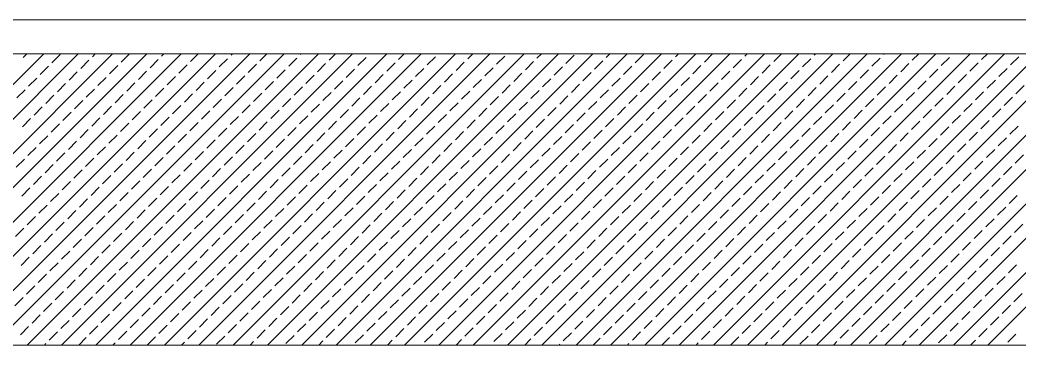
# Model space of a CAD drawing. Header units: millimetres. Extents: x -16104 to 67872, y -88009 to 12107.
# Drawn here: x 1207.3 to 1233.04, y 10338.74 to 10347.11 of the extents above; entities that cross this region are included whole.
import ezdxf

# ---------------------------------------------------------------- set-up
doc = ezdxf.new("R2010")
doc.units = ezdxf.units.MM
doc.layers.get('0').update_dxf_attribs({"color": 241})
doc.layers.add('TARAMA', color=8, linetype='Continuous', lineweight=15)

# ---------------------------------------------------------------- blocks, each defined once
blk = doc.blocks.new('UYH')
at = {"layer": 'TARAMA'}
for p, q in [((63928.57, 3038.45), (64379.37, 3038.45)), ((63928.57, 3038.45), (64327.37, 3038.45)), ((63512.4, 3034.97), (64576.9, 3034.97)), ((63953.89, 3004.97), (63983.89, 3034.97)), ((63957.43, 3004.97), (63987.43, 3034.97)), ((63960.97, 3004.97), (63990.97, 3034.97)), ((63964.5, 3004.97), (63994.5, 3034.97)), ((63968.04, 3004.97), (63998.04, 3034.97)), ((63971.57, 3004.97), (64001.57, 3034.97)), ((63975.11, 3004.97), (64005.11, 3034.97)), ((63978.64, 3004.97), (64008.64, 3034.97)), ((63981.75, 3034.6), (63982.12, 3034.97)), ((63982.18, 3004.97), (64012.18, 3034.97)), ((63984.72, 3034.03), (63985.57, 3034.88)), ((63985.71, 3004.97), (64015.71, 3034.97)), ((63987.69, 3033.46), (63988.54, 3034.31)), ((63988.89, 3034.67), (63989.19, 3034.97)), ((63989.25, 3004.97), (64019.25, 3034.97)), ((63991.86, 3034.1), (63992.71, 3034.95)), ((63992.78, 3004.97), (64022.78, 3034.97)), ((63994.83, 3033.53), (63995.68, 3034.38)), ((63996.03, 3034.74), (63996.27, 3034.97)), ((63996.32, 3004.97), (64026.32, 3034.97)), ((63999, 3034.17), (63999.8, 3034.97)), ((63999.86, 3004.97), (64029.86, 3034.97)), ((64001.97, 3033.61), (64002.82, 3034.45)), ((64003.18, 3034.81), (64003.34, 3034.97)), ((64003.39, 3004.97), (64033.39, 3034.97)), ((64006.15, 3034.24), (64006.87, 3034.97)), ((64006.93, 3004.97), (64036.93, 3034.97)), ((64009.12, 3033.68), (64009.96, 3034.52)), ((64010.32, 3034.88), (64010.41, 3034.97)), ((64010.46, 3004.97), (64040.46, 3034.97)), ((64013.29, 3034.31), (64013.94, 3034.97)), ((64014, 3004.97), (64044, 3034.97)), ((64016.26, 3033.75), (64017.11, 3034.6)), ((64017.46, 3034.95), (64017.48, 3034.97)), ((64017.53, 3004.97), (64047.53, 3034.97)), ((64020.43, 3034.38), (64021.01, 3034.97)), ((64021.07, 3004.97), (64051.07, 3034.97)), ((64023.4, 3033.82), (64024.25, 3034.67)), ((64024.6, 3004.97), (64054.6, 3034.97)), ((64026.37, 3033.25), (64027.22, 3034.1)), ((64027.57, 3034.45), (64028.09, 3034.97)), ((64028.14, 3004.97), (64058.14, 3034.97)), ((64030.54, 3033.89), (64031.39, 3034.74)), ((64031.68, 3004.97), (64061.68, 3034.97)), ((64033.51, 3033.32), (64034.36, 3034.17)), ((64034.71, 3034.52), (64035.16, 3034.97)), ((64035.21, 3004.97), (64065.21, 3034.97)), ((64037.68, 3033.96), (64038.53, 3034.81)), ((64038.75, 3004.97), (64068.75, 3034.97)), ((64040.65, 3033.39), (64041.5, 3034.24)), ((64041.85, 3034.6), (64042.23, 3034.97)), ((64042.28, 3004.97), (64072.28, 3034.97)), ((64044.82, 3034.03), (64045.67, 3034.88)), ((64045.82, 3004.97), (64075.82, 3034.97)), ((64047.79, 3033.46), (64048.64, 3034.31)), ((64049, 3034.67), (64049.3, 3034.97)), ((64049.35, 3004.97), (64079.35, 3034.97)), ((64051.97, 3034.1), (64052.81, 3034.95)), ((64052.89, 3004.97), (64082.89, 3034.97)), ((64054.94, 3033.53), (64055.78, 3034.38)), ((64056.14, 3034.74), (64056.37, 3034.97)), ((64056.42, 3004.97), (64086.42, 3034.97)), ((64059.11, 3034.17), (64059.91, 3034.97)), ((64059.96, 3004.97), (64089.96, 3034.97)), ((64062.08, 3033.61), (64062.93, 3034.45)), ((64063.28, 3034.81), (64063.44, 3034.97)), ((64063.5, 3004.97), (64093.5, 3034.97)), ((64066.25, 3034.24), (64066.98, 3034.97)), ((64067.03, 3004.97), (64097.03, 3034.97)), ((64069.22, 3033.68), (64070.07, 3034.52)), ((64070.42, 3034.88), (64070.51, 3034.97)), ((64070.57, 3004.97), (64100.57, 3034.97)), ((64073.39, 3034.31), (64074.05, 3034.97)), ((64074.1, 3004.97), (64104.1, 3034.97)), ((64076.36, 3033.75), (64077.21, 3034.6)), ((64077.56, 3034.95), (64077.58, 3034.97)), ((64077.64, 3004.97), (64107.64, 3034.97)), ((64080.53, 3034.38), (64081.12, 3034.97)), ((64081.17, 3004.97), (64111.17, 3034.97)), ((64083.5, 3033.82), (64084.35, 3034.67)), ((63983.52, 3032.83), (63984.37, 3033.68)), ((63986.49, 3032.26), (63987.34, 3033.11)), ((63990.66, 3032.9), (63991.51, 3033.75)), ((63993.63, 3032.33), (63994.48, 3033.18)), ((63997.8, 3032.97), (63998.65, 3033.82)), ((64000.77, 3032.4), (64001.62, 3033.25)), ((64004.94, 3033.04), (64005.79, 3033.89)), ((64007.91, 3032.47), (64008.76, 3033.32)), ((64012.08, 3033.11), (64012.93, 3033.96)), ((64015.05, 3032.54), (64015.9, 3033.39)), ((64019.23, 3033.18), (64020.08, 3034.03)), ((64022.2, 3032.62), (64023.05, 3033.46)), ((64029.34, 3032.69), (64030.19, 3033.53)), ((64036.48, 3032.76), (64037.33, 3033.61)), ((64043.62, 3032.83), (64044.47, 3033.68)), ((64046.59, 3032.26), (64047.44, 3033.11)), ((64050.76, 3032.9), (64051.61, 3033.75)), ((64053.73, 3032.33), (64054.58, 3033.18)), ((64057.91, 3032.97), (64058.75, 3033.82)), ((64060.88, 3032.4), (64061.72, 3033.25)), ((64065.05, 3033.04), (64065.9, 3033.89)), ((64068.02, 3032.47), (64068.87, 3033.32)), ((64072.19, 3033.11), (64073.04, 3033.96)), ((64075.16, 3032.54), (64076.01, 3033.39)), ((64079.33, 3033.18), (64080.18, 3034.03)), ((64082.3, 3032.62), (64083.15, 3033.46)), ((63982.32, 3031.63), (63983.16, 3032.47)), ((63989.46, 3031.7), (63990.31, 3032.54)), ((63996.6, 3031.77), (63997.45, 3032.62)), ((63999.57, 3031.2), (64000.42, 3032.05)), ((64003.74, 3031.84), (64004.59, 3032.69)), ((64006.71, 3031.27), (64007.56, 3032.12)), ((64010.88, 3031.91), (64011.73, 3032.76)), ((64013.85, 3031.34), (64014.7, 3032.19)), ((64018.02, 3031.98), (64018.87, 3032.83)), ((64020.99, 3031.41), (64021.84, 3032.26)), ((64025.17, 3032.05), (64026.01, 3032.9)), ((64028.14, 3031.48), (64028.98, 3032.33)), ((64032.31, 3032.12), (64033.16, 3032.97)), ((64035.28, 3031.55), (64036.13, 3032.4)), ((64039.45, 3032.19), (64040.3, 3033.04)), ((64042.42, 3031.63), (64043.27, 3032.47)), ((64049.56, 3031.7), (64050.41, 3032.54)), ((64056.7, 3031.77), (64057.55, 3032.62)), ((64059.67, 3031.2), (64060.52, 3032.05)), ((64063.85, 3031.84), (64064.69, 3032.69)), ((64066.81, 3031.27), (64067.66, 3032.12)), ((64070.99, 3031.91), (64071.84, 3032.76)), ((64073.96, 3031.34), (64074.81, 3032.19)), ((64078.13, 3031.98), (64078.98, 3032.83)), ((64081.1, 3031.41), (64081.95, 3032.26)), ((63981.11, 3030.42), (63981.96, 3031.27)), ((63985.29, 3031.06), (63986.13, 3031.91)), ((63988.26, 3030.49), (63989.1, 3031.34)), ((63992.43, 3031.13), (63993.28, 3031.98)), ((63995.4, 3030.56), (63996.25, 3031.41)), ((64002.54, 3030.64), (64003.39, 3031.48)), ((64009.68, 3030.71), (64010.53, 3031.55)), ((64012.65, 3030.14), (64013.5, 3030.99)), ((64016.82, 3030.78), (64017.67, 3031.63)), ((64019.79, 3030.21), (64020.64, 3031.06)), ((64023.96, 3030.85), (64024.81, 3031.7)), ((64026.93, 3030.28), (64027.78, 3031.13)), ((64031.11, 3030.92), (64031.95, 3031.77)), ((64034.08, 3030.35), (64034.92, 3031.2)), ((64038.25, 3030.99), (64039.1, 3031.84)), ((64041.22, 3030.42), (64042.07, 3031.27)), ((64045.39, 3031.06), (64046.24, 3031.91)), ((64048.36, 3030.49), (64049.21, 3031.34)), ((64052.53, 3031.13), (64053.38, 3031.98)), ((64055.5, 3030.56), (64056.35, 3031.41)), ((64062.64, 3030.64), (64063.49, 3031.48)), ((64069.78, 3030.71), (64070.63, 3031.55)), ((64072.75, 3030.14), (64073.6, 3030.99)), ((64076.93, 3030.78), (64077.78, 3031.63)), ((64079.9, 3030.21), (64080.74, 3031.06)), ((64084.07, 3030.85), (64084.92, 3031.7)), ((63984.08, 3029.86), (63984.93, 3030.71)), ((63987.05, 3029.29), (63987.9, 3030.14)), ((63991.23, 3029.93), (63992.07, 3030.78)), ((63994.2, 3029.36), (63995.04, 3030.21)), ((63998.37, 3030), (63999.22, 3030.85)), ((64001.34, 3029.43), (64002.19, 3030.28)), ((64005.51, 3030.07), (64006.36, 3030.92)), ((64008.48, 3029.5), (64009.33, 3030.35)), ((64015.62, 3029.57), (64016.47, 3030.42)), ((64022.76, 3029.65), (64023.61, 3030.49)), ((64029.9, 3029.72), (64030.75, 3030.56)), ((64032.87, 3029.15), (64033.72, 3030)), ((64037.05, 3029.79), (64037.89, 3030.64)), ((64040.02, 3029.22), (64040.86, 3030.07)), ((64044.19, 3029.86), (64045.04, 3030.71)), ((64047.16, 3029.29), (64048.01, 3030.14)), ((64051.33, 3029.93), (64052.18, 3030.78)), ((64054.3, 3029.36), (64055.15, 3030.21)), ((64058.47, 3030), (64059.32, 3030.85)), ((64061.44, 3029.43), (64062.29, 3030.28)), ((64065.61, 3030.07), (64066.46, 3030.92)), ((64068.58, 3029.5), (64069.43, 3030.35)), ((64075.72, 3029.57), (64076.57, 3030.42)), ((64082.87, 3029.65), (64083.71, 3030.49)), ((63982.88, 3028.66), (63983.73, 3029.5)), ((63985.85, 3028.09), (63986.7, 3028.94)), ((63990.02, 3028.73), (63990.87, 3029.57)), ((63992.99, 3028.16), (63993.84, 3029.01)), ((63997.16, 3028.8), (63998.01, 3029.65)), ((64000.13, 3028.23), (64000.98, 3029.08)), ((64004.31, 3028.87), (64005.16, 3029.72)), ((64007.28, 3028.3), (64008.13, 3029.15)), ((64011.45, 3028.94), (64012.3, 3029.79)), ((64014.42, 3028.37), (64015.27, 3029.22)), ((64018.59, 3029.01), (64019.44, 3029.86)), ((64021.56, 3028.44), (64022.41, 3029.29)), ((64025.73, 3029.08), (64026.58, 3029.93)), ((64028.7, 3028.51), (64029.55, 3029.36)), ((64035.84, 3028.58), (64036.69, 3029.43)), ((64042.99, 3028.66), (64043.83, 3029.5)), ((64045.96, 3028.09), (64046.8, 3028.94)), ((64050.13, 3028.73), (64050.98, 3029.57)), ((64053.1, 3028.16), (64053.95, 3029.01)), ((64057.27, 3028.8), (64058.12, 3029.65)), ((64060.24, 3028.23), (64061.09, 3029.08)), ((64064.41, 3028.87), (64065.26, 3029.72)), ((64067.38, 3028.3), (64068.23, 3029.15)), ((64071.55, 3028.94), (64072.4, 3029.79)), ((64074.52, 3028.37), (64075.37, 3029.22)), ((64078.69, 3029.01), (64079.54, 3029.86)), ((64081.66, 3028.44), (64082.51, 3029.29)), ((63981.68, 3027.45), (63982.53, 3028.3)), ((63988.82, 3027.52), (63989.67, 3028.37)), ((63995.96, 3027.59), (63996.81, 3028.44)), ((64003.1, 3027.67), (64003.95, 3028.51)), ((64006.07, 3027.1), (64006.92, 3027.95)), ((64010.25, 3027.74), (64011.09, 3028.58)), ((64013.22, 3027.17), (64014.06, 3028.02)), ((64017.39, 3027.81), (64018.24, 3028.66)), ((64020.36, 3027.24), (64021.21, 3028.09)), ((64024.53, 3027.88), (64025.38, 3028.73)), ((64027.5, 3027.31), (64028.35, 3028.16)), ((64031.67, 3027.95), (64032.52, 3028.8)), ((64034.64, 3027.38), (64035.49, 3028.23)), ((64038.81, 3028.02), (64039.66, 3028.87)), ((64041.78, 3027.45), (64042.63, 3028.3)), ((64048.93, 3027.52), (64049.77, 3028.37)), ((64056.07, 3027.59), (64056.92, 3028.44)), ((64063.21, 3027.67), (64064.06, 3028.51)), ((64066.18, 3027.1), (64067.03, 3027.95)), ((64070.35, 3027.74), (64071.2, 3028.58)), ((64073.32, 3027.17), (64074.17, 3028.02)), ((64077.49, 3027.81), (64078.34, 3028.66)), ((64080.46, 3027.24), (64081.31, 3028.09)), ((63984.65, 3026.89), (63985.5, 3027.74)), ((63987.62, 3026.32), (63988.47, 3027.17)), ((63991.79, 3026.96), (63992.64, 3027.81)), ((63994.76, 3026.39), (63995.61, 3027.24)), ((63998.93, 3027.03), (63999.78, 3027.88)), ((64001.9, 3026.46), (64002.75, 3027.31)), ((64009.04, 3026.53), (64009.89, 3027.38)), ((64016.19, 3026.6), (64017.03, 3027.45)), ((64019.16, 3026.04), (64020, 3026.89)), ((64023.33, 3026.68), (64024.18, 3027.52)), ((64026.3, 3026.11), (64027.15, 3026.96)), ((64030.47, 3026.75), (64031.32, 3027.59)), ((64033.44, 3026.18), (64034.29, 3027.03)), ((64037.61, 3026.82), (64038.46, 3027.67)), ((64040.58, 3026.25), (64041.43, 3027.1)), ((64044.75, 3026.89), (64045.6, 3027.74)), ((64047.72, 3026.32), (64048.57, 3027.17)), ((64051.89, 3026.96), (64052.74, 3027.81)), ((64054.86, 3026.39), (64055.71, 3027.24)), ((64059.04, 3027.03), (64059.89, 3027.88)), ((64062.01, 3026.46), (64062.86, 3027.31)), ((64069.15, 3026.53), (64070, 3027.38)), ((64076.29, 3026.6), (64077.14, 3027.45)), ((64079.26, 3026.04), (64080.11, 3026.89)), ((64083.43, 3026.68), (64084.28, 3027.52)), ((63983.45, 3025.69), (63984.3, 3026.53)), ((63986.42, 3025.12), (63987.27, 3025.97)), ((63990.59, 3025.76), (63991.44, 3026.6)), ((63993.56, 3025.19), (63994.41, 3026.04)), ((63997.73, 3025.83), (63998.58, 3026.68)), ((64000.7, 3025.26), (64001.55, 3026.11)), ((64004.87, 3025.9), (64005.72, 3026.75)), ((64007.84, 3025.33), (64008.69, 3026.18)), ((64012.01, 3025.97), (64012.86, 3026.82)), ((64014.98, 3025.4), (64015.83, 3026.25)), ((64022.13, 3025.47), (64022.97, 3026.32)), ((64029.27, 3025.54), (64030.12, 3026.39)), ((64036.41, 3025.61), (64037.26, 3026.46)), ((64039.38, 3025.05), (64040.23, 3025.9)), ((64043.55, 3025.69), (64044.4, 3026.53)), ((64046.52, 3025.12), (64047.37, 3025.97)), ((64050.69, 3025.76), (64051.54, 3026.6)), ((64053.66, 3025.19), (64054.51, 3026.04)), ((64057.83, 3025.83), (64058.68, 3026.68)), ((64060.8, 3025.26), (64061.65, 3026.11)), ((64064.98, 3025.9), (64065.82, 3026.75)), ((64067.95, 3025.33), (64068.79, 3026.18)), ((64072.12, 3025.97), (64072.97, 3026.82)), ((64075.09, 3025.4), (64075.94, 3026.25)), ((64082.23, 3025.47), (64083.08, 3026.32)), ((63982.24, 3024.48), (63983.09, 3025.33)), ((63989.39, 3024.55), (63990.24, 3025.4)), ((63992.36, 3023.99), (63993.21, 3024.84)), ((63996.53, 3024.62), (63997.38, 3025.47)), ((63999.5, 3024.06), (64000.35, 3024.91)), ((64003.67, 3024.7), (64004.52, 3025.54)), ((64006.64, 3024.13), (64007.49, 3024.98)), ((64010.81, 3024.77), (64011.66, 3025.61)), ((64013.78, 3024.2), (64014.63, 3025.05)), ((64017.95, 3024.84), (64018.8, 3025.69)), ((64020.92, 3024.27), (64021.77, 3025.12)), ((64025.1, 3024.91), (64025.94, 3025.76)), ((64028.07, 3024.34), (64028.91, 3025.19)), ((64032.24, 3024.98), (64033.09, 3025.83)), ((64035.21, 3024.41), (64036.06, 3025.26)), ((64042.35, 3024.48), (64043.2, 3025.33)), ((64049.49, 3024.55), (64050.34, 3025.4)), ((64052.46, 3023.99), (64053.31, 3024.84)), ((64056.63, 3024.62), (64057.48, 3025.47)), ((64059.6, 3024.06), (64060.45, 3024.91)), ((64063.77, 3024.7), (64064.62, 3025.54)), ((64066.74, 3024.13), (64067.59, 3024.98)), ((64070.92, 3024.77), (64071.76, 3025.61)), ((64073.89, 3024.2), (64074.73, 3025.05)), ((64078.06, 3024.84), (64078.91, 3025.69)), ((64081.03, 3024.27), (64081.88, 3025.12)), ((63981.04, 3023.28), (63981.89, 3024.13)), ((63985.21, 3023.92), (63986.06, 3024.77)), ((63988.18, 3023.35), (63989.03, 3024.2)), ((63995.33, 3023.42), (63996.17, 3024.27)), ((64002.47, 3023.49), (64003.32, 3024.34)), ((64009.61, 3023.56), (64010.46, 3024.41)), ((64012.58, 3023), (64013.43, 3023.85)), ((64016.75, 3023.64), (64017.6, 3024.48)), ((64019.72, 3023.07), (64020.57, 3023.92)), ((64023.89, 3023.71), (64024.74, 3024.55)), ((64026.86, 3023.14), (64027.71, 3023.99)), ((64031.04, 3023.78), (64031.88, 3024.62)), ((64034.01, 3023.21), (64034.85, 3024.06)), ((64038.18, 3023.85), (64039.03, 3024.7)), ((64041.15, 3023.28), (64042, 3024.13)), ((64045.32, 3023.92), (64046.17, 3024.77)), ((64048.29, 3023.35), (64049.14, 3024.2)), ((64055.43, 3023.42), (64056.28, 3024.27)), ((64062.57, 3023.49), (64063.42, 3024.34)), ((64069.71, 3023.56), (64070.56, 3024.41)), ((64072.68, 3023), (64073.53, 3023.85)), ((64076.86, 3023.64), (64077.7, 3024.48)), ((64079.83, 3023.07), (64080.67, 3023.92)), ((64084, 3023.71), (64084.85, 3024.55)), ((63984.01, 3022.72), (63984.86, 3023.56)), ((63986.98, 3022.15), (63987.83, 3023)), ((63991.15, 3022.79), (63992, 3023.64)), ((63994.12, 3022.22), (63994.97, 3023.07)), ((63998.3, 3022.86), (63999.14, 3023.71)), ((64001.27, 3022.29), (64002.11, 3023.14)), ((64005.44, 3022.93), (64006.29, 3023.78)), ((64008.41, 3022.36), (64009.26, 3023.21)), ((64015.55, 3022.43), (64016.4, 3023.28)), ((64022.69, 3022.5), (64023.54, 3023.35)), ((64025.66, 3021.94), (64026.51, 3022.79)), ((64029.83, 3022.57), (64030.68, 3023.42)), ((64032.8, 3022.01), (64033.65, 3022.86)), ((64036.98, 3022.65), (64037.82, 3023.49)), ((64039.94, 3022.08), (64040.79, 3022.93)), ((64044.12, 3022.72), (64044.97, 3023.56)), ((64047.09, 3022.15), (64047.94, 3023)), ((64051.26, 3022.79), (64052.11, 3023.64)), ((64054.23, 3022.22), (64055.08, 3023.07)), ((64058.4, 3022.86), (64059.25, 3023.71)), ((64061.37, 3022.29), (64062.22, 3023.14)), ((64065.54, 3022.93), (64066.39, 3023.78)), ((64068.51, 3022.36), (64069.36, 3023.21)), ((64075.65, 3022.43), (64076.5, 3023.28)), ((64082.8, 3022.5), (64083.64, 3023.35)), ((63982.81, 3021.51), (63983.66, 3022.36)), ((63985.78, 3020.95), (63986.63, 3021.8)), ((63989.95, 3021.58), (63990.8, 3022.43)), ((63992.92, 3021.02), (63993.77, 3021.87)), ((63997.09, 3021.66), (63997.94, 3022.5)), ((64000.06, 3021.09), (64000.91, 3021.94)), ((64004.24, 3021.73), (64005.08, 3022.57)), ((64007.21, 3021.16), (64008.05, 3022.01)), ((64011.38, 3021.8), (64012.23, 3022.65)), ((64014.35, 3021.23), (64015.2, 3022.08)), ((64018.52, 3021.87), (64019.37, 3022.72)), ((64021.49, 3021.3), (64022.34, 3022.15)), ((64028.63, 3021.37), (64029.48, 3022.22)), ((64035.77, 3021.44), (64036.62, 3022.29)), ((64038.74, 3020.88), (64039.59, 3021.73)), ((64042.91, 3021.51), (64043.76, 3022.36)), ((64045.88, 3020.95), (64046.73, 3021.8)), ((64050.06, 3021.58), (64050.91, 3022.43)), ((64053.03, 3021.02), (64053.87, 3021.87)), ((64057.2, 3021.66), (64058.05, 3022.5)), ((64060.17, 3021.09), (64061.02, 3021.94)), ((64064.34, 3021.73), (64065.19, 3022.57)), ((64067.31, 3021.16), (64068.16, 3022.01)), ((64071.48, 3021.8), (64072.33, 3022.65)), ((64074.45, 3021.23), (64075.3, 3022.08)), ((64078.62, 3021.87), (64079.47, 3022.72)), ((64081.59, 3021.3), (64082.44, 3022.15)), ((63981.61, 3020.31), (63982.46, 3021.16)), ((63988.75, 3020.38), (63989.6, 3021.23)), ((63995.89, 3020.45), (63996.74, 3021.3)), ((63998.86, 3019.89), (63999.71, 3020.74)), ((64003.03, 3020.52), (64003.88, 3021.37)), ((64006, 3019.96), (64006.85, 3020.81)), ((64010.18, 3020.59), (64011.02, 3021.44)), ((64013.15, 3020.03), (64013.99, 3020.88)), ((64017.32, 3020.67), (64018.17, 3021.51)), ((64020.29, 3020.1), (64021.14, 3020.95)), ((64024.46, 3020.74), (64025.31, 3021.58)), ((64027.43, 3020.17), (64028.28, 3021.02)), ((64031.6, 3020.81), (64032.45, 3021.66)), ((64034.57, 3020.24), (64035.42, 3021.09)), ((64041.71, 3020.31), (64042.56, 3021.16)), ((64048.85, 3020.38), (64049.7, 3021.23)), ((64056, 3020.45), (64056.84, 3021.3)), ((64058.97, 3019.89), (64059.81, 3020.74)), ((64063.14, 3020.52), (64063.99, 3021.37)), ((64066.11, 3019.96), (64066.96, 3020.81)), ((64070.28, 3020.59), (64071.13, 3021.44)), ((64073.25, 3020.03), (64074.1, 3020.88)), ((64077.42, 3020.67), (64078.27, 3021.51)), ((64080.39, 3020.1), (64081.24, 3020.95)), ((63984.58, 3019.75), (63985.43, 3020.59)), ((63987.55, 3019.18), (63988.4, 3020.03)), ((63991.72, 3019.82), (63992.57, 3020.67)), ((63994.69, 3019.25), (63995.54, 3020.1)), ((64001.83, 3019.32), (64002.68, 3020.17)), ((64008.97, 3019.39), (64009.82, 3020.24)), ((64011.94, 3018.83), (64012.79, 3019.68)), ((64016.12, 3019.46), (64016.96, 3020.31)), ((64019.09, 3018.9), (64019.93, 3019.75)), ((64023.26, 3019.53), (64024.11, 3020.38)), ((64026.23, 3018.97), (64027.08, 3019.82)), ((64030.4, 3019.6), (64031.25, 3020.45)), ((64033.37, 3019.04), (64034.22, 3019.89)), ((64037.54, 3019.68), (64038.39, 3020.52)), ((64040.51, 3019.11), (64041.36, 3019.96)), ((64044.68, 3019.75), (64045.53, 3020.59)), ((64047.65, 3019.18), (64048.5, 3020.03)), ((64051.82, 3019.82), (64052.67, 3020.67)), ((64054.79, 3019.25), (64055.64, 3020.1)), ((64061.94, 3019.32), (64062.78, 3020.17)), ((64069.08, 3019.39), (64069.93, 3020.24)), ((64072.05, 3018.83), (64072.9, 3019.68)), ((64076.22, 3019.46), (64077.07, 3020.31)), ((64079.19, 3018.9), (64080.04, 3019.75)), ((64083.36, 3019.53), (64084.21, 3020.38)), ((63983.38, 3018.54), (63984.22, 3019.39)), ((63986.35, 3017.98), (63987.19, 3018.83)), ((63990.52, 3018.61), (63991.37, 3019.46)), ((63993.49, 3018.05), (63994.34, 3018.9)), ((63997.66, 3018.69), (63998.51, 3019.53)), ((64000.63, 3018.12), (64001.48, 3018.97)), ((64004.8, 3018.76), (64005.65, 3019.6)), ((64007.77, 3018.19), (64008.62, 3019.04)), ((64014.91, 3018.26), (64015.76, 3019.11)), ((64022.06, 3018.33), (64022.9, 3019.18)), ((64029.2, 3018.4), (64030.05, 3019.25)), ((64032.17, 3017.84), (64033.02, 3018.69)), ((64036.34, 3018.47), (64037.19, 3019.32)), ((64039.31, 3017.91), (64040.16, 3018.76)), ((64043.48, 3018.54), (64044.33, 3019.39)), ((64046.45, 3017.98), (64047.3, 3018.83)), ((64050.62, 3018.61), (64051.47, 3019.46)), ((64053.59, 3018.05), (64054.44, 3018.9)), ((64057.76, 3018.69), (64058.61, 3019.53)), ((64060.73, 3018.12), (64061.58, 3018.97)), ((64064.91, 3018.76), (64065.75, 3019.6)), ((64067.88, 3018.19), (64068.72, 3019.04)), ((64075.02, 3018.26), (64075.87, 3019.11)), ((64082.16, 3018.33), (64083.01, 3019.18)), ((63982.17, 3017.34), (63983.02, 3018.19)), ((63985.14, 3016.78), (63985.99, 3017.62)), ((63989.32, 3017.41), (63990.16, 3018.26)), ((63992.29, 3016.85), (63993.13, 3017.7)), ((63996.46, 3017.48), (63997.31, 3018.33)), ((63999.43, 3016.92), (64000.28, 3017.77)), ((64003.6, 3017.55), (64004.45, 3018.4)), ((64006.57, 3016.99), (64007.42, 3017.84)), ((64010.74, 3017.62), (64011.59, 3018.47)), ((64013.71, 3017.06), (64014.56, 3017.91)), ((64017.88, 3017.7), (64018.73, 3018.54)), ((64020.85, 3017.13), (64021.7, 3017.98)), ((64025.02, 3017.77), (64025.87, 3018.61)), ((64027.99, 3017.2), (64028.84, 3018.05)), ((64035.14, 3017.27), (64035.99, 3018.12)), ((64042.28, 3017.34), (64043.13, 3018.19)), ((64045.25, 3016.78), (64046.1, 3017.62)), ((64049.42, 3017.41), (64050.27, 3018.26)), ((64052.39, 3016.85), (64053.24, 3017.7)), ((64056.56, 3017.48), (64057.41, 3018.33)), ((64059.53, 3016.92), (64060.38, 3017.77)), ((64063.7, 3017.55), (64064.55, 3018.4)), ((64066.67, 3016.99), (64067.52, 3017.84)), ((64070.85, 3017.62), (64071.69, 3018.47)), ((64073.82, 3017.06), (64074.66, 3017.91)), ((64077.99, 3017.7), (64078.84, 3018.54)), ((64080.96, 3017.13), (64081.81, 3017.98)), ((63980.97, 3016.14), (63981.82, 3016.99)), ((63988.11, 3016.21), (63988.96, 3017.06)), ((63995.26, 3016.28), (63996.1, 3017.13)), ((64002.4, 3016.35), (64003.25, 3017.2)), ((64005.37, 3015.79), (64006.22, 3016.63)), ((64009.54, 3016.42), (64010.39, 3017.27)), ((64012.51, 3015.86), (64013.36, 3016.71)), ((64016.68, 3016.49), (64017.53, 3017.34)), ((64019.65, 3015.93), (64020.5, 3016.78)), ((64023.82, 3016.56), (64024.67, 3017.41)), ((64026.79, 3016), (64027.64, 3016.85)), ((64030.96, 3016.63), (64031.81, 3017.48)), ((64033.93, 3016.07), (64034.78, 3016.92)), ((64038.11, 3016.71), (64038.95, 3017.55)), ((64041.08, 3016.14), (64041.92, 3016.99)), ((64048.22, 3016.21), (64049.07, 3017.06)), ((64055.36, 3016.28), (64056.21, 3017.13)), ((64062.5, 3016.35), (64063.35, 3017.2)), ((64065.47, 3015.79), (64066.32, 3016.63)), ((64069.64, 3016.42), (64070.49, 3017.27)), ((64072.61, 3015.86), (64073.46, 3016.71)), ((64076.79, 3016.49), (64077.63, 3017.34)), ((64079.75, 3015.93), (64080.6, 3016.78)), ((64083.93, 3016.56), (64084.78, 3017.41)), ((63983.94, 3015.57), (63984.79, 3016.42)), ((63986.91, 3015.01), (63987.76, 3015.86)), ((63991.08, 3015.64), (63991.93, 3016.49)), ((63994.05, 3015.08), (63994.9, 3015.93)), ((63998.23, 3015.72), (63999.07, 3016.56)), ((64001.2, 3015.15), (64002.04, 3016)), ((64008.34, 3015.22), (64009.19, 3016.07)), ((64015.48, 3015.29), (64016.33, 3016.14)), ((64018.45, 3014.73), (64019.3, 3015.57)), ((64022.62, 3015.36), (64023.47, 3016.21)), ((64025.59, 3014.8), (64026.44, 3015.64)), ((64029.76, 3015.43), (64030.61, 3016.28)), ((64032.73, 3014.87), (64033.58, 3015.72)), ((64036.9, 3015.5), (64037.75, 3016.35)), ((64039.87, 3014.94), (64040.72, 3015.79)), ((64044.05, 3015.57), (64044.89, 3016.42)), ((64047.02, 3015.01), (64047.86, 3015.86)), ((64051.19, 3015.64), (64052.04, 3016.49)), ((64054.16, 3015.08), (64055.01, 3015.93)), ((64058.33, 3015.72), (64059.18, 3016.56)), ((64061.3, 3015.15), (64062.15, 3016)), ((64068.44, 3015.22), (64069.29, 3016.07)), ((64075.58, 3015.29), (64076.43, 3016.14)), ((64078.55, 3014.73), (64079.4, 3015.57)), ((64082.72, 3015.36), (64083.57, 3016.21)), ((63982.74, 3014.37), (63983.59, 3015.22)), ((63985.71, 3013.81), (63986.56, 3014.65)), ((63989.88, 3014.44), (63990.73, 3015.29)), ((63992.85, 3013.88), (63993.7, 3014.73)), ((63997.02, 3014.51), (63997.87, 3015.36)), ((63999.99, 3013.95), (64000.84, 3014.8)), ((64004.17, 3014.58), (64005.01, 3015.43)), ((64007.14, 3014.02), (64007.98, 3014.87)), ((64011.31, 3014.65), (64012.16, 3015.5)), ((64014.28, 3014.09), (64015.13, 3014.94)), ((64021.42, 3014.16), (64022.27, 3015.01)), ((64028.56, 3014.23), (64029.41, 3015.08)), ((64035.7, 3014.3), (64036.55, 3015.15)), ((64038.67, 3013.74), (64039.52, 3014.58)), ((64042.84, 3014.37), (64043.69, 3015.22)), ((64045.81, 3013.81), (64046.66, 3014.65)), ((64049.99, 3014.44), (64050.83, 3015.29)), ((64052.96, 3013.88), (64053.8, 3014.73)), ((64057.13, 3014.51), (64057.98, 3015.36)), ((64060.1, 3013.95), (64060.95, 3014.8)), ((64064.27, 3014.58), (64065.12, 3015.43)), ((64067.24, 3014.02), (64068.09, 3014.87)), ((64071.41, 3014.65), (64072.26, 3015.5)), ((64074.38, 3014.09), (64075.23, 3014.94)), ((64081.52, 3014.16), (64082.37, 3015.01)), ((63981.54, 3013.17), (63982.39, 3014.02)), ((63988.68, 3013.24), (63989.53, 3014.09)), ((63991.65, 3012.67), (63992.5, 3013.52)), ((63995.82, 3013.31), (63996.67, 3014.16)), ((63998.79, 3012.75), (63999.64, 3013.59)), ((64002.96, 3013.38), (64003.81, 3014.23)), ((64005.93, 3012.82), (64006.78, 3013.66)), ((64010.1, 3013.45), (64010.95, 3014.3)), ((64013.07, 3012.89), (64013.92, 3013.74)), ((64017.25, 3013.52), (64018.1, 3014.37)), ((64020.22, 3012.96), (64021.07, 3013.81)), ((64024.39, 3013.59), (64025.24, 3014.44)), ((64027.36, 3013.03), (64028.21, 3013.88)), ((64031.53, 3013.66), (64032.38, 3014.51)), ((64034.5, 3013.1), (64035.35, 3013.95)), ((64041.64, 3013.17), (64042.49, 3014.02)), ((64048.78, 3013.24), (64049.63, 3014.09)), ((64051.75, 3012.67), (64052.6, 3013.52)), ((64055.93, 3013.31), (64056.77, 3014.16)), ((64058.9, 3012.75), (64059.74, 3013.59)), ((64063.07, 3013.38), (64063.92, 3014.23)), ((64066.04, 3012.82), (64066.89, 3013.66)), ((64070.21, 3013.45), (64071.06, 3014.3)), ((64073.18, 3012.89), (64074.03, 3013.74)), ((64077.35, 3013.52), (64078.2, 3014.37)), ((64080.32, 3012.96), (64081.17, 3013.81)), ((63984.51, 3012.6), (63985.36, 3013.45)), ((63987.48, 3012.04), (63988.33, 3012.89)), ((63994.62, 3012.11), (63995.47, 3012.96)), ((64001.76, 3012.18), (64002.61, 3013.03)), ((64004.73, 3011.61), (64005.58, 3012.46)), ((64008.9, 3012.25), (64009.75, 3013.1)), ((64011.87, 3011.68), (64012.72, 3012.53)), ((64016.04, 3012.32), (64016.89, 3013.17)), ((64019.01, 3011.76), (64019.86, 3012.6)), ((64023.19, 3012.39), (64024.03, 3013.24)), ((64026.16, 3011.83), (64027, 3012.67)), ((64030.33, 3012.46), (64031.18, 3013.31)), ((64033.3, 3011.9), (64034.15, 3012.75)), ((64037.47, 3012.53), (64038.32, 3013.38)), ((64040.44, 3011.97), (64041.29, 3012.82)), ((64044.61, 3012.6), (64045.46, 3013.45)), ((64047.58, 3012.04), (64048.43, 3012.89)), ((64054.72, 3012.11), (64055.57, 3012.96)), ((64061.87, 3012.18), (64062.71, 3013.03)), ((64064.84, 3011.61), (64065.68, 3012.46)), ((64069.01, 3012.25), (64069.86, 3013.1)), ((64071.98, 3011.68), (64072.83, 3012.53)), ((64076.15, 3012.32), (64077, 3013.17)), ((64079.12, 3011.76), (64079.97, 3012.6)), ((64083.29, 3012.39), (64084.14, 3013.24)), ((63983.31, 3011.4), (63984.15, 3012.25)), ((63986.28, 3010.84), (63987.12, 3011.68)), ((63990.45, 3011.47), (63991.3, 3012.32)), ((63993.42, 3010.91), (63994.27, 3011.76)), ((63997.59, 3011.54), (63998.44, 3012.39)), ((64000.56, 3010.98), (64001.41, 3011.83)), ((64007.7, 3011.05), (64008.55, 3011.9)), ((64014.84, 3011.12), (64015.69, 3011.97)), ((64021.98, 3011.19), (64022.83, 3012.04)), ((64024.95, 3010.62), (64025.8, 3011.47)), ((64029.13, 3011.26), (64029.97, 3012.11)), ((64032.1, 3010.69), (64032.94, 3011.54)), ((64036.27, 3011.33), (64037.12, 3012.18)), ((64039.24, 3010.77), (64040.09, 3011.61)), ((64043.41, 3011.4), (64044.26, 3012.25)), ((64046.38, 3010.84), (64047.23, 3011.68)), ((64050.55, 3011.47), (64051.4, 3012.32)), ((64053.52, 3010.91), (64054.37, 3011.76)), ((64057.69, 3011.54), (64058.54, 3012.39)), ((64060.66, 3010.98), (64061.51, 3011.83)), ((64067.8, 3011.05), (64068.65, 3011.9)), ((64074.95, 3011.12), (64075.8, 3011.97)), ((64082.09, 3011.19), (64082.94, 3012.04)), ((63982.1, 3010.2), (63982.95, 3011.05)), ((63985.07, 3009.63), (63985.92, 3010.48)), ((63989.25, 3010.27), (63990.09, 3011.12)), ((63992.22, 3009.71), (63993.06, 3010.55)), ((63996.39, 3010.34), (63997.24, 3011.19)), ((63999.36, 3009.78), (64000.21, 3010.62)), ((64003.53, 3010.41), (64004.38, 3011.26)), ((64006.5, 3009.85), (64007.35, 3010.69)), ((64010.67, 3010.48), (64011.52, 3011.33)), ((64013.64, 3009.92), (64014.49, 3010.77)), ((64017.81, 3010.55), (64018.66, 3011.4)), ((64020.78, 3009.99), (64021.63, 3010.84)), ((64027.92, 3010.06), (64028.77, 3010.91)), ((64035.07, 3010.13), (64035.91, 3010.98)), ((64038.04, 3009.56), (64038.88, 3010.41)), ((64042.21, 3010.2), (64043.06, 3011.05)), ((64045.18, 3009.63), (64046.03, 3010.48)), ((64049.35, 3010.27), (64050.2, 3011.12)), ((64052.32, 3009.71), (64053.17, 3010.55)), ((64056.49, 3010.34), (64057.34, 3011.19)), ((64059.46, 3009.78), (64060.31, 3010.62)), ((64063.63, 3010.41), (64064.48, 3011.26)), ((64066.6, 3009.85), (64067.45, 3010.69)), ((64070.77, 3010.48), (64071.62, 3011.33)), ((64073.74, 3009.92), (64074.59, 3010.77)), ((64077.92, 3010.55), (64078.77, 3011.4)), ((64080.89, 3009.99), (64081.73, 3010.84)), ((63980.9, 3009), (63981.75, 3009.85)), ((63988.04, 3009.07), (63988.89, 3009.92)), ((63995.19, 3009.14), (63996.03, 3009.99)), ((63998.15, 3008.57), (63999, 3009.42)), ((64002.33, 3009.21), (64003.18, 3010.06)), ((64005.3, 3008.64), (64006.15, 3009.49)), ((64009.47, 3009.28), (64010.32, 3010.13)), ((64012.44, 3008.72), (64013.29, 3009.56)), ((64016.61, 3009.35), (64017.46, 3010.2)), ((64019.58, 3008.79), (64020.43, 3009.63)), ((64023.75, 3009.42), (64024.6, 3010.27)), ((64026.72, 3008.86), (64027.57, 3009.71)), ((64030.89, 3009.49), (64031.74, 3010.34)), ((64033.86, 3008.93), (64034.71, 3009.78)), ((64041.01, 3009), (64041.85, 3009.85)), ((64048.15, 3009.07), (64049, 3009.92)), ((64055.29, 3009.14), (64056.14, 3009.99)), ((64058.26, 3008.57), (64059.11, 3009.42)), ((64062.43, 3009.21), (64063.28, 3010.06)), ((64065.4, 3008.64), (64066.25, 3009.49)), ((64069.57, 3009.28), (64070.42, 3010.13)), ((64072.54, 3008.72), (64073.39, 3009.56)), ((64076.71, 3009.35), (64077.56, 3010.2)), ((64079.68, 3008.79), (64080.53, 3009.63)), ((64083.86, 3009.42), (64084.7, 3010.27)), ((63983.87, 3008.43), (63984.72, 3009.28)), ((63986.84, 3007.87), (63987.69, 3008.72)), ((63991.01, 3008.5), (63991.86, 3009.35)), ((63993.98, 3007.94), (63994.83, 3008.79)), ((64001.12, 3008.01), (64001.97, 3008.86)), ((64008.27, 3008.08), (64009.12, 3008.93)), ((64011.24, 3007.51), (64012.08, 3008.36)), ((64015.41, 3008.15), (64016.26, 3009)), ((64018.38, 3007.58), (64019.23, 3008.43)), ((64022.55, 3008.22), (64023.4, 3009.07)), ((64025.52, 3007.65), (64026.37, 3008.5)), ((64029.69, 3008.29), (64030.54, 3009.14)), ((64032.66, 3007.73), (64033.51, 3008.57)), ((64036.83, 3008.36), (64037.68, 3009.21)), ((64039.8, 3007.8), (64040.65, 3008.64)), ((64043.98, 3008.43), (64044.82, 3009.28)), ((64046.95, 3007.87), (64047.79, 3008.72)), ((64051.12, 3008.5), (64051.97, 3009.35)), ((64054.09, 3007.94), (64054.94, 3008.79)), ((64061.23, 3008.01), (64062.08, 3008.86)), ((64068.37, 3008.08), (64069.22, 3008.93)), ((64071.34, 3007.51), (64072.19, 3008.36)), ((64075.51, 3008.15), (64076.36, 3009)), ((64078.48, 3007.58), (64079.33, 3008.43)), ((64082.65, 3008.22), (64083.5, 3009.07)), ((63982.67, 3007.23), (63983.52, 3008.08)), ((63985.64, 3006.66), (63986.49, 3007.51)), ((63989.81, 3007.3), (63990.66, 3008.15)), ((63992.78, 3006.74), (63993.63, 3007.58)), ((63996.95, 3007.37), (63997.8, 3008.22)), ((63999.92, 3006.81), (64000.77, 3007.65)), ((64004.09, 3007.44), (64004.94, 3008.29)), ((64007.06, 3006.88), (64007.91, 3007.73)), ((64014.21, 3006.95), (64015.05, 3007.8)), ((64021.35, 3007.02), (64022.2, 3007.87)), ((64028.49, 3007.09), (64029.34, 3007.94)), ((64031.46, 3006.52), (64032.31, 3007.37)), ((64035.63, 3007.16), (64036.48, 3008.01)), ((64038.6, 3006.59), (64039.45, 3007.44)), ((64042.77, 3007.23), (64043.62, 3008.08)), ((64045.74, 3006.66), (64046.59, 3007.51)), ((64049.92, 3007.3), (64050.76, 3008.15)), ((64052.88, 3006.74), (64053.73, 3007.58)), ((64057.06, 3007.37), (64057.91, 3008.22)), ((64060.03, 3006.81), (64060.88, 3007.65)), ((64064.2, 3007.44), (64065.05, 3008.29)), ((64067.17, 3006.88), (64068.02, 3007.73)), ((64074.31, 3006.95), (64075.16, 3007.8)), ((64081.45, 3007.02), (64082.3, 3007.87)), ((63981.47, 3006.03), (63982.32, 3006.88)), ((63984.44, 3005.46), (63985.29, 3006.31)), ((63988.61, 3006.1), (63989.46, 3006.95)), ((63991.58, 3005.53), (63992.43, 3006.38)), ((63995.75, 3006.17), (63996.6, 3007.02)), ((63998.72, 3005.6), (63999.57, 3006.45)), ((64002.89, 3006.24), (64003.74, 3007.09)), ((64005.86, 3005.67), (64006.71, 3006.52)), ((64010.03, 3006.31), (64010.88, 3007.16)), ((64013, 3005.75), (64013.85, 3006.59)), ((64017.18, 3006.38), (64018.02, 3007.23)), ((64020.15, 3005.82), (64020.99, 3006.66)), ((64024.32, 3006.45), (64025.17, 3007.3)), ((64027.29, 3005.89), (64028.14, 3006.74)), ((64034.43, 3005.96), (64035.28, 3006.81)), ((64041.57, 3006.03), (64042.42, 3006.88)), ((64044.54, 3005.46), (64045.39, 3006.31)), ((64048.71, 3006.1), (64049.56, 3006.95)), ((64051.68, 3005.53), (64052.53, 3006.38)), ((64055.85, 3006.17), (64056.7, 3007.02)), ((64058.82, 3005.6), (64059.67, 3006.45)), ((64063, 3006.24), (64063.85, 3007.09)), ((64065.97, 3005.67), (64066.81, 3006.52)), ((64070.14, 3006.31), (64070.99, 3007.16)), ((64073.11, 3005.75), (64073.96, 3006.59)), ((64077.28, 3006.38), (64078.13, 3007.23)), ((64080.25, 3005.82), (64081.1, 3006.66)), ((63987.48, 3004.97), (63988.26, 3005.75)), ((63994.55, 3004.97), (63995.4, 3005.82)), ((63998.09, 3004.97), (63998.37, 3005.25)), ((64001.69, 3005.04), (64002.54, 3005.89)), ((64005.16, 3004.97), (64005.51, 3005.32)), ((64008.83, 3005.11), (64009.68, 3005.96)), ((64012.23, 3004.97), (64012.65, 3005.39)), ((64015.97, 3005.18), (64016.82, 3006.03)), ((64019.3, 3004.97), (64019.79, 3005.46)), ((64023.12, 3005.25), (64023.96, 3006.1)), ((64026.37, 3004.97), (64026.93, 3005.53)), ((64030.26, 3005.32), (64031.11, 3006.17)), ((64033.44, 3004.97), (64034.08, 3005.6)), ((64037.4, 3005.39), (64038.25, 3006.24)), ((64040.51, 3004.97), (64041.22, 3005.67)), ((64047.58, 3004.97), (64048.36, 3005.75)), ((64054.65, 3004.97), (64055.5, 3005.82)), ((64058.19, 3004.97), (64058.47, 3005.25)), ((64061.79, 3005.04), (64062.64, 3005.89)), ((64065.26, 3004.97), (64065.61, 3005.32)), ((64068.94, 3005.11), (64069.78, 3005.96)), ((64072.33, 3004.97), (64072.75, 3005.39)), ((64076.08, 3005.18), (64076.93, 3006.03)), ((64079.4, 3004.97), (64079.9, 3005.46)), ((64083.22, 3005.25), (64084.07, 3006.1)), ((63512.4, 3004.97), (64576.9, 3004.97)), ((63983.94, 3004.97), (63984.08, 3005.11)), ((63991.01, 3004.97), (63991.23, 3005.18)), ((64036.98, 3004.97), (64037.05, 3005.04)), ((64044.05, 3004.97), (64044.19, 3005.11)), ((64051.12, 3004.97), (64051.33, 3005.18))]:
    blk.add_line(p, q, dxfattribs=at)
at = {"layer": 'TARAMA', "color": 4, "ltscale": 0.02}
for p, q in [((63935.21, 3038.45), (64503.94, 3038.45)), ((63935.21, 3038.45), (64503.94, 3038.45)), ((63982.62, 3038.45), (64327.37, 3038.45))]:
    blk.add_line(p, q, dxfattribs=at)

msp = doc.modelspace()

# ---------------------------------------------------------------- block references
at = {"xscale": 0.25, "yscale": 0.25, "zscale": 0.25}
msp.add_blockref('UYH', (-14788.059, 9587.5), dxfattribs=at)

doc.saveas('drawing.dxf')
